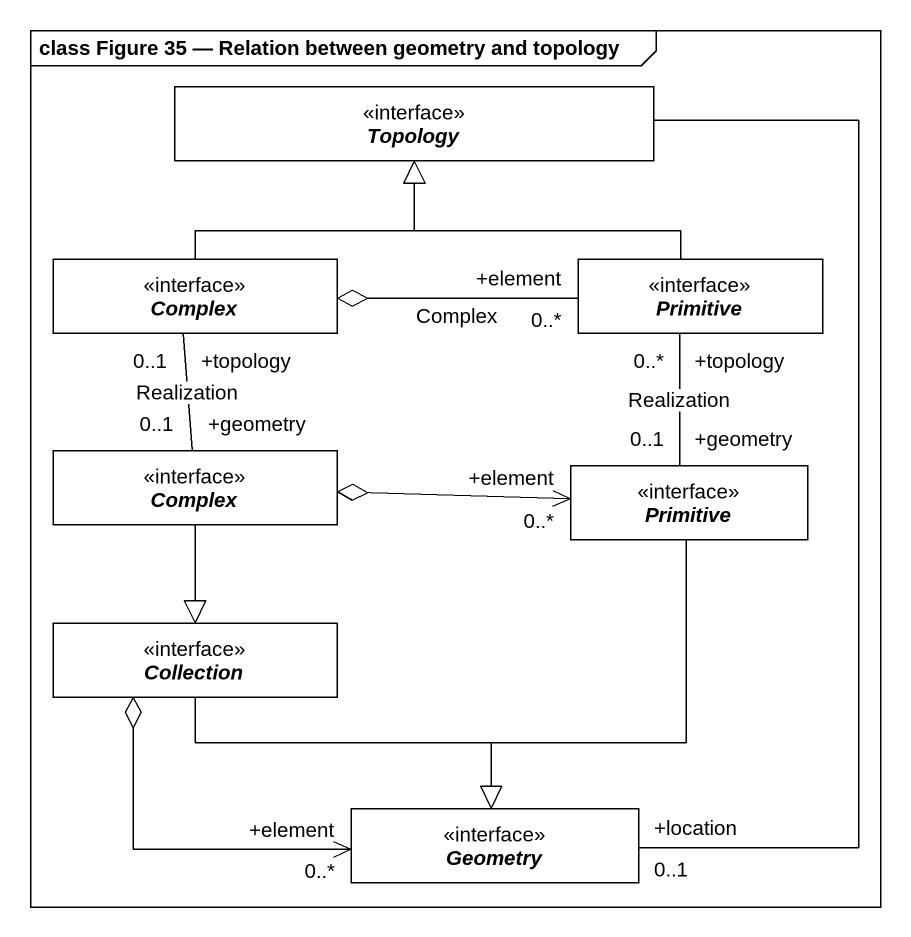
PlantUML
@startuml
mainframe class Figure 35 — Relation between geometry and topology
hide circle
hide empty members
interface Topology
interface Complex
interface Primitive
interface "Complex" as Complex_2
interface "Primitive" as Primitive_2
interface Collection
interface Geometry #FFFFFF
Topology -- "+location\n0..1" Geometry
Complex -up-|> Topology
Complex "+topology\n0..1" -- "+geometry\n0..1" Complex_2 : Realization
Primitive -up-|> Topology
Primitive "+element\n0..*" -left-o Complex : Complex
Complex_2 --|> Collection
Primitive_2 "+geometry\n0..1" -up- "+topology\n0..*" Primitive : Realization
Primitive_2 "+element\n0..*" <-left-o Complex_2
Primitive_2 --|> Geometry
Collection --|> Geometry
Collection o--> "+element\n0..*" Geometry
@enduml
